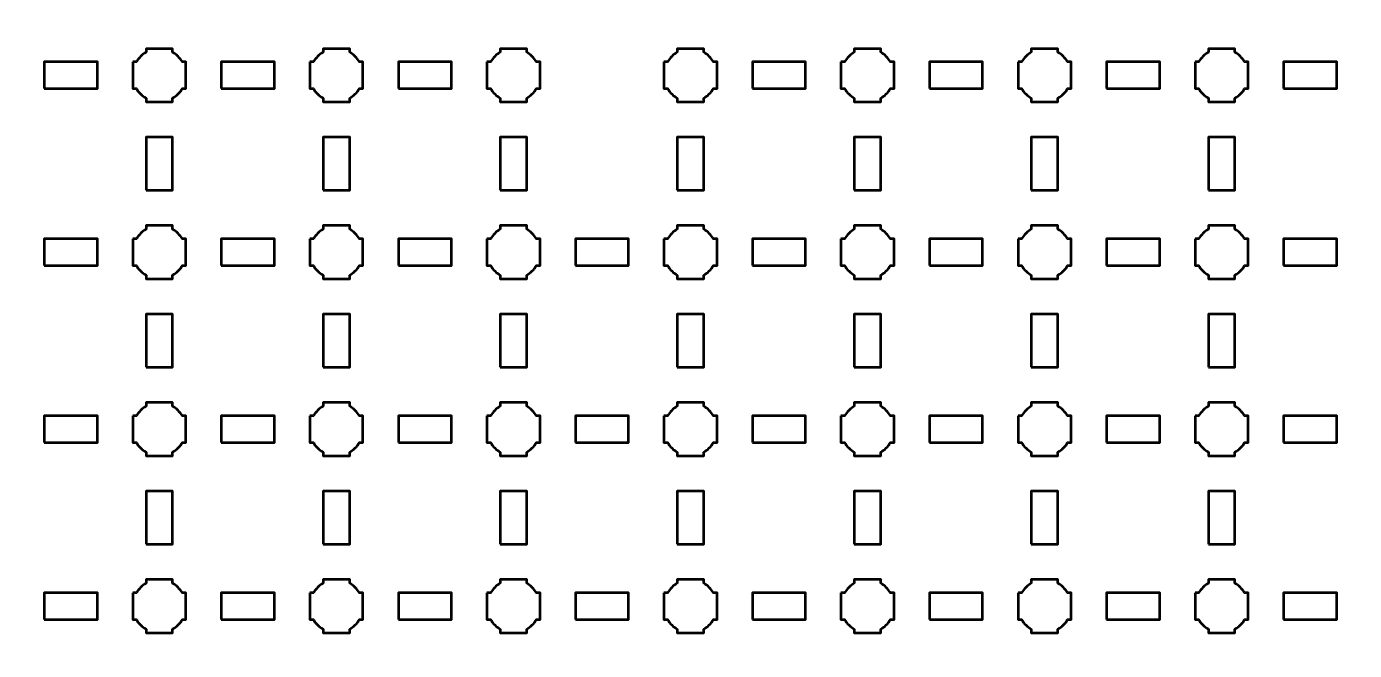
# Model space of a CAD drawing. Header units: centimetres. Extents: x -40.1 to 19.1, y -44.5 to 14.8.
# Drawn here: x -11 to 4, y -14.35 to -7.3 of the extents above; entities that cross this region are included whole.
import ezdxf

# ---------------------------------------------------------------- set-up
doc = ezdxf.new("R2010")
doc.units = ezdxf.units.CM
doc.header["$MEASUREMENT"] = 0
doc.layers.add('Layer 1', color=7, linetype='Continuous')

msp = doc.modelspace()

# ---------------------------------------------------------------- linework, layer by layer
at = {"layer": 'Layer 1', "color": 250, "lineweight": 53}
for points in [[(-10.8, -8), (-10.2, -8), (-10.2, -7.7), (-10.8, -7.7), (-10.8, -8)], [(-8.8, -8), (-8.2, -8), (-8.2, -7.7), (-8.8, -7.7), (-8.8, -8)], [(-6.8, -8), (-6.2, -8), (-6.2, -7.7), (-6.8, -7.7), (-6.8, -8)], [(-2.8, -8), (-2.2, -8), (-2.2, -7.7), (-2.8, -7.7), (-2.8, -8)], [(-0.8, -8), (-0.2, -8), (-0.2, -7.7), (-0.8, -7.7), (-0.8, -8)], [(1.2, -8), (1.8, -8), (1.8, -7.7), (1.2, -7.7), (1.2, -8)], [(3.2, -8), (3.8, -8), (3.8, -7.7), (3.2, -7.7), (3.2, -8)], [(-9.65, -9.15), (-9.35, -9.15), (-9.35, -8.55), (-9.65, -8.55), (-9.65, -9.15)], [(-7.65, -9.15), (-7.35, -9.15), (-7.35, -8.55), (-7.65, -8.55), (-7.65, -9.15)], [(-5.65, -9.15), (-5.35, -9.15), (-5.35, -8.55), (-5.65, -8.55), (-5.65, -9.15)], [(-3.65, -9.15), (-3.35, -9.15), (-3.35, -8.55), (-3.65, -8.55), (-3.65, -9.15)], [(-1.65, -9.15), (-1.35, -9.15), (-1.35, -8.55), (-1.65, -8.55), (-1.65, -9.15)], [(0.35, -9.15), (0.65, -9.15), (0.65, -8.55), (0.35, -8.55), (0.35, -9.15)], [(2.35, -9.15), (2.65, -9.15), (2.65, -8.55), (2.35, -8.55), (2.35, -9.15)], [(-10.8, -10), (-10.2, -10), (-10.2, -9.7), (-10.8, -9.7), (-10.8, -10)], [(-8.8, -10), (-8.2, -10), (-8.2, -9.7), (-8.8, -9.7), (-8.8, -10)], [(-6.8, -10), (-6.2, -10), (-6.2, -9.7), (-6.8, -9.7), (-6.8, -10)], [(-4.8, -10), (-4.2, -10), (-4.2, -9.7), (-4.8, -9.7), (-4.8, -10)], [(-2.8, -10), (-2.2, -10), (-2.2, -9.7), (-2.8, -9.7), (-2.8, -10)], [(-0.8, -10), (-0.2, -10), (-0.2, -9.7), (-0.8, -9.7), (-0.8, -10)], [(1.2, -10), (1.8, -10), (1.8, -9.7), (1.2, -9.7), (1.2, -10)], [(3.2, -10), (3.8, -10), (3.8, -9.7), (3.2, -9.7), (3.2, -10)], [(-9.65, -11.15), (-9.35, -11.15), (-9.35, -10.55), (-9.65, -10.55), (-9.65, -11.15)], [(-7.65, -11.15), (-7.35, -11.15), (-7.35, -10.55), (-7.65, -10.55), (-7.65, -11.15)], [(-5.65, -11.15), (-5.35, -11.15), (-5.35, -10.55), (-5.65, -10.55), (-5.65, -11.15)], [(-3.65, -11.15), (-3.35, -11.15), (-3.35, -10.55), (-3.65, -10.55), (-3.65, -11.15)], [(-1.65, -11.15), (-1.35, -11.15), (-1.35, -10.55), (-1.65, -10.55), (-1.65, -11.15)], [(0.35, -11.15), (0.65, -11.15), (0.65, -10.55), (0.35, -10.55), (0.35, -11.15)], [(2.35, -11.15), (2.65, -11.15), (2.65, -10.55), (2.35, -10.55), (2.35, -11.15)], [(-10.8, -12), (-10.2, -12), (-10.2, -11.7), (-10.8, -11.7), (-10.8, -12)], [(-8.8, -12), (-8.2, -12), (-8.2, -11.7), (-8.8, -11.7), (-8.8, -12)], [(-6.8, -12), (-6.2, -12), (-6.2, -11.7), (-6.8, -11.7), (-6.8, -12)], [(-4.8, -12), (-4.2, -12), (-4.2, -11.7), (-4.8, -11.7), (-4.8, -12)], [(-2.8, -12), (-2.2, -12), (-2.2, -11.7), (-2.8, -11.7), (-2.8, -12)], [(-0.8, -12), (-0.2, -12), (-0.2, -11.7), (-0.8, -11.7), (-0.8, -12)], [(1.2, -12), (1.8, -12), (1.8, -11.7), (1.2, -11.7), (1.2, -12)], [(3.2, -12), (3.8, -12), (3.8, -11.7), (3.2, -11.7), (3.2, -12)], [(-9.65, -13.15), (-9.35, -13.15), (-9.35, -12.55), (-9.65, -12.55), (-9.65, -13.15)], [(-7.65, -13.15), (-7.35, -13.15), (-7.35, -12.55), (-7.65, -12.55), (-7.65, -13.15)], [(-5.65, -13.15), (-5.35, -13.15), (-5.35, -12.55), (-5.65, -12.55), (-5.65, -13.15)], [(-3.65, -13.15), (-3.35, -13.15), (-3.35, -12.55), (-3.65, -12.55), (-3.65, -13.15)], [(-1.65, -13.15), (-1.35, -13.15), (-1.35, -12.55), (-1.65, -12.55), (-1.65, -13.15)], [(0.35, -13.15), (0.65, -13.15), (0.65, -12.55), (0.35, -12.55), (0.35, -13.15)], [(2.35, -13.15), (2.65, -13.15), (2.65, -12.55), (2.35, -12.55), (2.35, -13.15)], [(-10.8, -14), (-10.2, -14), (-10.2, -13.7), (-10.8, -13.7), (-10.8, -14)], [(-8.8, -14), (-8.2, -14), (-8.2, -13.7), (-8.8, -13.7), (-8.8, -14)], [(-6.8, -14), (-6.2, -14), (-6.2, -13.7), (-6.8, -13.7), (-6.8, -14)], [(-4.8, -14), (-4.2, -14), (-4.2, -13.7), (-4.8, -13.7), (-4.8, -14)], [(-2.8, -14), (-2.2, -14), (-2.2, -13.7), (-2.8, -13.7), (-2.8, -14)], [(-0.8, -14), (-0.2, -14), (-0.2, -13.7), (-0.8, -13.7), (-0.8, -14)], [(1.2, -14), (1.8, -14), (1.8, -13.7), (1.2, -13.7), (1.2, -14)], [(3.2, -14), (3.8, -14), (3.8, -13.7), (3.2, -13.7), (3.2, -14)]]:
    msp.add_lwpolyline(points, close=True, dxfattribs=at)
msp.add_open_spline([(-40.15, -44), (-40.15, -44), (-40.15, 14.3), (-40.15, 14.3), (-40.15, 14.3), (-40.15, 14.57609), (-39.92609, 14.8), (-39.65, 14.8), (-39.65, 14.8), (-39.65, 14.8), (18.65, 14.8), (18.65, 14.8), (18.65, 14.8), (18.92609, 14.8), (19.15, 14.57609), (19.15, 14.3), (19.15, 14.3), (19.15, 14.3), (19.15, -44), (19.15, -44), (19.15, -44), (19.15, -44.27609), (18.92609, -44.5), (18.65, -44.5), (18.65, -44.5), (18.65, -44.5), (-39.65, -44.5), (-39.65, -44.5), (-39.65, -44.5), (-39.92609, -44.5), (-40.15, -44.27609), (-40.15, -44)], degree=3, knots=[0, 0, 0, 0, 0.125, 0.125, 0.125, 0.125, 0.25, 0.25, 0.25, 0.25, 0.375, 0.375, 0.375, 0.375, 0.5, 0.5, 0.5, 0.5, 0.625, 0.625, 0.625, 0.625, 0.75, 0.75, 0.75, 0.75, 0.875, 0.875, 0.875, 0.875, 1, 1, 1, 1], dxfattribs=at)
at = {"layer": 'Layer 1', "lineweight": 53}
for points in [[(-9.8, -7.7), (-9.8, -7.7), (-9.75985, -7.7), (-9.75985, -7.7), (-9.75985, -7.7), (-9.7335, -7.65447), (-9.69553, -7.6165), (-9.65, -7.59015), (-9.65, -7.59015), (-9.65, -7.59015), (-9.65, -7.55), (-9.65, -7.55), (-9.65, -7.55), (-9.65, -7.55), (-9.5, -7.55), (-9.5, -7.55), (-9.5, -7.55), (-9.5, -7.55), (-9.35, -7.55), (-9.35, -7.55), (-9.35, -7.55), (-9.35, -7.55), (-9.35, -7.59015), (-9.35, -7.59015), (-9.35, -7.59015), (-9.30447, -7.6165), (-9.2665, -7.65447), (-9.24015, -7.7), (-9.24015, -7.7), (-9.24015, -7.7), (-9.2, -7.7), (-9.2, -7.7), (-9.2, -7.7), (-9.2, -7.7), (-9.2, -7.85), (-9.2, -7.85), (-9.2, -7.85), (-9.2, -7.85), (-9.2, -8), (-9.2, -8), (-9.2, -8), (-9.2, -8), (-9.24015, -8), (-9.24015, -8), (-9.24015, -8), (-9.2665, -8.04553), (-9.30447, -8.0835), (-9.35, -8.10985), (-9.35, -8.10985), (-9.35, -8.10985), (-9.35, -8.15), (-9.35, -8.15), (-9.35, -8.15), (-9.35, -8.15), (-9.5, -8.15), (-9.5, -8.15), (-9.5, -8.15), (-9.5, -8.15), (-9.65, -8.15), (-9.65, -8.15), (-9.65, -8.15), (-9.65, -8.15), (-9.65, -8.10985), (-9.65, -8.10985), (-9.65, -8.10985), (-9.69553, -8.0835), (-9.7335, -8.04553), (-9.75985, -8), (-9.75985, -8), (-9.75985, -8), (-9.8, -8), (-9.8, -8), (-9.8, -8), (-9.8, -8), (-9.8, -7.85), (-9.8, -7.85), (-9.8, -7.85), (-9.8, -7.85), (-9.8, -7.7), (-9.8, -7.7)], [(-7.8, -7.7), (-7.8, -7.7), (-7.75985, -7.7), (-7.75985, -7.7), (-7.75985, -7.7), (-7.7335, -7.65447), (-7.69553, -7.6165), (-7.65, -7.59015), (-7.65, -7.59015), (-7.65, -7.59015), (-7.65, -7.55), (-7.65, -7.55), (-7.65, -7.55), (-7.65, -7.55), (-7.5, -7.55), (-7.5, -7.55), (-7.5, -7.55), (-7.5, -7.55), (-7.35, -7.55), (-7.35, -7.55), (-7.35, -7.55), (-7.35, -7.55), (-7.35, -7.59015), (-7.35, -7.59015), (-7.35, -7.59015), (-7.30447, -7.6165), (-7.2665, -7.65447), (-7.24015, -7.7), (-7.24015, -7.7), (-7.24015, -7.7), (-7.2, -7.7), (-7.2, -7.7), (-7.2, -7.7), (-7.2, -7.7), (-7.2, -7.85), (-7.2, -7.85), (-7.2, -7.85), (-7.2, -7.85), (-7.2, -8), (-7.2, -8), (-7.2, -8), (-7.2, -8), (-7.24015, -8), (-7.24015, -8), (-7.24015, -8), (-7.2665, -8.04553), (-7.30447, -8.0835), (-7.35, -8.10985), (-7.35, -8.10985), (-7.35, -8.10985), (-7.35, -8.15), (-7.35, -8.15), (-7.35, -8.15), (-7.35, -8.15), (-7.5, -8.15), (-7.5, -8.15), (-7.5, -8.15), (-7.5, -8.15), (-7.65, -8.15), (-7.65, -8.15), (-7.65, -8.15), (-7.65, -8.15), (-7.65, -8.10985), (-7.65, -8.10985), (-7.65, -8.10985), (-7.69553, -8.0835), (-7.7335, -8.04553), (-7.75985, -8), (-7.75985, -8), (-7.75985, -8), (-7.8, -8), (-7.8, -8), (-7.8, -8), (-7.8, -8), (-7.8, -7.85), (-7.8, -7.85), (-7.8, -7.85), (-7.8, -7.85), (-7.8, -7.7), (-7.8, -7.7)], [(-5.8, -7.7), (-5.8, -7.7), (-5.75985, -7.7), (-5.75985, -7.7), (-5.75985, -7.7), (-5.7335, -7.65447), (-5.69553, -7.6165), (-5.65, -7.59015), (-5.65, -7.59015), (-5.65, -7.59015), (-5.65, -7.55), (-5.65, -7.55), (-5.65, -7.55), (-5.65, -7.55), (-5.5, -7.55), (-5.5, -7.55), (-5.5, -7.55), (-5.5, -7.55), (-5.35, -7.55), (-5.35, -7.55), (-5.35, -7.55), (-5.35, -7.55), (-5.35, -7.59015), (-5.35, -7.59015), (-5.35, -7.59015), (-5.30447, -7.6165), (-5.2665, -7.65447), (-5.24015, -7.7), (-5.24015, -7.7), (-5.24015, -7.7), (-5.2, -7.7), (-5.2, -7.7), (-5.2, -7.7), (-5.2, -7.7), (-5.2, -7.85), (-5.2, -7.85), (-5.2, -7.85), (-5.2, -7.85), (-5.2, -8), (-5.2, -8), (-5.2, -8), (-5.2, -8), (-5.24015, -8), (-5.24015, -8), (-5.24015, -8), (-5.2665, -8.04553), (-5.30447, -8.0835), (-5.35, -8.10985), (-5.35, -8.10985), (-5.35, -8.10985), (-5.35, -8.15), (-5.35, -8.15), (-5.35, -8.15), (-5.35, -8.15), (-5.5, -8.15), (-5.5, -8.15), (-5.5, -8.15), (-5.5, -8.15), (-5.65, -8.15), (-5.65, -8.15), (-5.65, -8.15), (-5.65, -8.15), (-5.65, -8.10985), (-5.65, -8.10985), (-5.65, -8.10985), (-5.69553, -8.0835), (-5.7335, -8.04553), (-5.75985, -8), (-5.75985, -8), (-5.75985, -8), (-5.8, -8), (-5.8, -8), (-5.8, -8), (-5.8, -8), (-5.8, -7.85), (-5.8, -7.85), (-5.8, -7.85), (-5.8, -7.85), (-5.8, -7.7), (-5.8, -7.7)], [(-3.8, -7.7), (-3.8, -7.7), (-3.75985, -7.7), (-3.75985, -7.7), (-3.75985, -7.7), (-3.7335, -7.65447), (-3.69553, -7.6165), (-3.65, -7.59015), (-3.65, -7.59015), (-3.65, -7.59015), (-3.65, -7.55), (-3.65, -7.55), (-3.65, -7.55), (-3.65, -7.55), (-3.5, -7.55), (-3.5, -7.55), (-3.5, -7.55), (-3.5, -7.55), (-3.35, -7.55), (-3.35, -7.55), (-3.35, -7.55), (-3.35, -7.55), (-3.35, -7.59015), (-3.35, -7.59015), (-3.35, -7.59015), (-3.30447, -7.6165), (-3.2665, -7.65447), (-3.24015, -7.7), (-3.24015, -7.7), (-3.24015, -7.7), (-3.2, -7.7), (-3.2, -7.7), (-3.2, -7.7), (-3.2, -7.7), (-3.2, -7.85), (-3.2, -7.85), (-3.2, -7.85), (-3.2, -7.85), (-3.2, -8), (-3.2, -8), (-3.2, -8), (-3.2, -8), (-3.24015, -8), (-3.24015, -8), (-3.24015, -8), (-3.2665, -8.04553), (-3.30447, -8.0835), (-3.35, -8.10985), (-3.35, -8.10985), (-3.35, -8.10985), (-3.35, -8.15), (-3.35, -8.15), (-3.35, -8.15), (-3.35, -8.15), (-3.5, -8.15), (-3.5, -8.15), (-3.5, -8.15), (-3.5, -8.15), (-3.65, -8.15), (-3.65, -8.15), (-3.65, -8.15), (-3.65, -8.15), (-3.65, -8.10985), (-3.65, -8.10985), (-3.65, -8.10985), (-3.69553, -8.0835), (-3.7335, -8.04553), (-3.75985, -8), (-3.75985, -8), (-3.75985, -8), (-3.8, -8), (-3.8, -8), (-3.8, -8), (-3.8, -8), (-3.8, -7.85), (-3.8, -7.85), (-3.8, -7.85), (-3.8, -7.85), (-3.8, -7.7), (-3.8, -7.7)], [(-1.8, -7.7), (-1.8, -7.7), (-1.75985, -7.7), (-1.75985, -7.7), (-1.75985, -7.7), (-1.7335, -7.65447), (-1.69553, -7.6165), (-1.65, -7.59015), (-1.65, -7.59015), (-1.65, -7.59015), (-1.65, -7.55), (-1.65, -7.55), (-1.65, -7.55), (-1.65, -7.55), (-1.5, -7.55), (-1.5, -7.55), (-1.5, -7.55), (-1.5, -7.55), (-1.35, -7.55), (-1.35, -7.55), (-1.35, -7.55), (-1.35, -7.55), (-1.35, -7.59015), (-1.35, -7.59015), (-1.35, -7.59015), (-1.30447, -7.6165), (-1.2665, -7.65447), (-1.24015, -7.7), (-1.24015, -7.7), (-1.24015, -7.7), (-1.2, -7.7), (-1.2, -7.7), (-1.2, -7.7), (-1.2, -7.7), (-1.2, -7.85), (-1.2, -7.85), (-1.2, -7.85), (-1.2, -7.85), (-1.2, -8), (-1.2, -8), (-1.2, -8), (-1.2, -8), (-1.24015, -8), (-1.24015, -8), (-1.24015, -8), (-1.2665, -8.04553), (-1.30447, -8.0835), (-1.35, -8.10985), (-1.35, -8.10985), (-1.35, -8.10985), (-1.35, -8.15), (-1.35, -8.15), (-1.35, -8.15), (-1.35, -8.15), (-1.5, -8.15), (-1.5, -8.15), (-1.5, -8.15), (-1.5, -8.15), (-1.65, -8.15), (-1.65, -8.15), (-1.65, -8.15), (-1.65, -8.15), (-1.65, -8.10985), (-1.65, -8.10985), (-1.65, -8.10985), (-1.69553, -8.0835), (-1.7335, -8.04553), (-1.75985, -8), (-1.75985, -8), (-1.75985, -8), (-1.8, -8), (-1.8, -8), (-1.8, -8), (-1.8, -8), (-1.8, -7.85), (-1.8, -7.85), (-1.8, -7.85), (-1.8, -7.85), (-1.8, -7.7), (-1.8, -7.7)], [(0.2, -7.7), (0.2, -7.7), (0.24015, -7.7), (0.24015, -7.7), (0.24015, -7.7), (0.2665, -7.65447), (0.30447, -7.6165), (0.35, -7.59015), (0.35, -7.59015), (0.35, -7.59015), (0.35, -7.55), (0.35, -7.55), (0.35, -7.55), (0.35, -7.55), (0.5, -7.55), (0.5, -7.55), (0.5, -7.55), (0.5, -7.55), (0.65, -7.55), (0.65, -7.55), (0.65, -7.55), (0.65, -7.55), (0.65, -7.59015), (0.65, -7.59015), (0.65, -7.59015), (0.69553, -7.6165), (0.7335, -7.65447), (0.75985, -7.7), (0.75985, -7.7), (0.75985, -7.7), (0.8, -7.7), (0.8, -7.7), (0.8, -7.7), (0.8, -7.7), (0.8, -7.85), (0.8, -7.85), (0.8, -7.85), (0.8, -7.85), (0.8, -8), (0.8, -8), (0.8, -8), (0.8, -8), (0.75985, -8), (0.75985, -8), (0.75985, -8), (0.7335, -8.04553), (0.69553, -8.0835), (0.65, -8.10985), (0.65, -8.10985), (0.65, -8.10985), (0.65, -8.15), (0.65, -8.15), (0.65, -8.15), (0.65, -8.15), (0.5, -8.15), (0.5, -8.15), (0.5, -8.15), (0.5, -8.15), (0.35, -8.15), (0.35, -8.15), (0.35, -8.15), (0.35, -8.15), (0.35, -8.10985), (0.35, -8.10985), (0.35, -8.10985), (0.30447, -8.0835), (0.2665, -8.04553), (0.24015, -8), (0.24015, -8), (0.24015, -8), (0.2, -8), (0.2, -8), (0.2, -8), (0.2, -8), (0.2, -7.85), (0.2, -7.85), (0.2, -7.85), (0.2, -7.85), (0.2, -7.7), (0.2, -7.7)], [(2.2, -7.7), (2.2, -7.7), (2.24015, -7.7), (2.24015, -7.7), (2.24015, -7.7), (2.2665, -7.65447), (2.30447, -7.6165), (2.35, -7.59015), (2.35, -7.59015), (2.35, -7.59015), (2.35, -7.55), (2.35, -7.55), (2.35, -7.55), (2.35, -7.55), (2.5, -7.55), (2.5, -7.55), (2.5, -7.55), (2.5, -7.55), (2.65, -7.55), (2.65, -7.55), (2.65, -7.55), (2.65, -7.55), (2.65, -7.59015), (2.65, -7.59015), (2.65, -7.59015), (2.69553, -7.6165), (2.7335, -7.65447), (2.75985, -7.7), (2.75985, -7.7), (2.75985, -7.7), (2.8, -7.7), (2.8, -7.7), (2.8, -7.7), (2.8, -7.7), (2.8, -7.85), (2.8, -7.85), (2.8, -7.85), (2.8, -7.85), (2.8, -8), (2.8, -8), (2.8, -8), (2.8, -8), (2.75985, -8), (2.75985, -8), (2.75985, -8), (2.7335, -8.04553), (2.69553, -8.0835), (2.65, -8.10985), (2.65, -8.10985), (2.65, -8.10985), (2.65, -8.15), (2.65, -8.15), (2.65, -8.15), (2.65, -8.15), (2.5, -8.15), (2.5, -8.15), (2.5, -8.15), (2.5, -8.15), (2.35, -8.15), (2.35, -8.15), (2.35, -8.15), (2.35, -8.15), (2.35, -8.10985), (2.35, -8.10985), (2.35, -8.10985), (2.30447, -8.0835), (2.2665, -8.04553), (2.24015, -8), (2.24015, -8), (2.24015, -8), (2.2, -8), (2.2, -8), (2.2, -8), (2.2, -8), (2.2, -7.85), (2.2, -7.85), (2.2, -7.85), (2.2, -7.85), (2.2, -7.7), (2.2, -7.7)], [(-9.8, -9.7), (-9.8, -9.7), (-9.75985, -9.7), (-9.75985, -9.7), (-9.75985, -9.7), (-9.7335, -9.65447), (-9.69553, -9.6165), (-9.65, -9.59015), (-9.65, -9.59015), (-9.65, -9.59015), (-9.65, -9.55), (-9.65, -9.55), (-9.65, -9.55), (-9.65, -9.55), (-9.5, -9.55), (-9.5, -9.55), (-9.5, -9.55), (-9.5, -9.55), (-9.35, -9.55), (-9.35, -9.55), (-9.35, -9.55), (-9.35, -9.55), (-9.35, -9.59015), (-9.35, -9.59015), (-9.35, -9.59015), (-9.30447, -9.6165), (-9.2665, -9.65447), (-9.24015, -9.7), (-9.24015, -9.7), (-9.24015, -9.7), (-9.2, -9.7), (-9.2, -9.7), (-9.2, -9.7), (-9.2, -9.7), (-9.2, -9.85), (-9.2, -9.85), (-9.2, -9.85), (-9.2, -9.85), (-9.2, -10), (-9.2, -10), (-9.2, -10), (-9.2, -10), (-9.24015, -10), (-9.24015, -10), (-9.24015, -10), (-9.2665, -10.04553), (-9.30447, -10.0835), (-9.35, -10.10985), (-9.35, -10.10985), (-9.35, -10.10985), (-9.35, -10.15), (-9.35, -10.15), (-9.35, -10.15), (-9.35, -10.15), (-9.5, -10.15), (-9.5, -10.15), (-9.5, -10.15), (-9.5, -10.15), (-9.65, -10.15), (-9.65, -10.15), (-9.65, -10.15), (-9.65, -10.15), (-9.65, -10.10985), (-9.65, -10.10985), (-9.65, -10.10985), (-9.69553, -10.0835), (-9.7335, -10.04553), (-9.75985, -10), (-9.75985, -10), (-9.75985, -10), (-9.8, -10), (-9.8, -10), (-9.8, -10), (-9.8, -10), (-9.8, -9.85), (-9.8, -9.85), (-9.8, -9.85), (-9.8, -9.85), (-9.8, -9.7), (-9.8, -9.7)], [(-7.8, -9.7), (-7.8, -9.7), (-7.75985, -9.7), (-7.75985, -9.7), (-7.75985, -9.7), (-7.7335, -9.65447), (-7.69553, -9.6165), (-7.65, -9.59015), (-7.65, -9.59015), (-7.65, -9.59015), (-7.65, -9.55), (-7.65, -9.55), (-7.65, -9.55), (-7.65, -9.55), (-7.5, -9.55), (-7.5, -9.55), (-7.5, -9.55), (-7.5, -9.55), (-7.35, -9.55), (-7.35, -9.55), (-7.35, -9.55), (-7.35, -9.55), (-7.35, -9.59015), (-7.35, -9.59015), (-7.35, -9.59015), (-7.30447, -9.6165), (-7.2665, -9.65447), (-7.24015, -9.7), (-7.24015, -9.7), (-7.24015, -9.7), (-7.2, -9.7), (-7.2, -9.7), (-7.2, -9.7), (-7.2, -9.7), (-7.2, -9.85), (-7.2, -9.85), (-7.2, -9.85), (-7.2, -9.85), (-7.2, -10), (-7.2, -10), (-7.2, -10), (-7.2, -10), (-7.24015, -10), (-7.24015, -10), (-7.24015, -10), (-7.2665, -10.04553), (-7.30447, -10.0835), (-7.35, -10.10985), (-7.35, -10.10985), (-7.35, -10.10985), (-7.35, -10.15), (-7.35, -10.15), (-7.35, -10.15), (-7.35, -10.15), (-7.5, -10.15), (-7.5, -10.15), (-7.5, -10.15), (-7.5, -10.15), (-7.65, -10.15), (-7.65, -10.15), (-7.65, -10.15), (-7.65, -10.15), (-7.65, -10.10985), (-7.65, -10.10985), (-7.65, -10.10985), (-7.69553, -10.0835), (-7.7335, -10.04553), (-7.75985, -10), (-7.75985, -10), (-7.75985, -10), (-7.8, -10), (-7.8, -10), (-7.8, -10), (-7.8, -10), (-7.8, -9.85), (-7.8, -9.85), (-7.8, -9.85), (-7.8, -9.85), (-7.8, -9.7), (-7.8, -9.7)], [(-5.8, -9.7), (-5.8, -9.7), (-5.75985, -9.7), (-5.75985, -9.7), (-5.75985, -9.7), (-5.7335, -9.65447), (-5.69553, -9.6165), (-5.65, -9.59015), (-5.65, -9.59015), (-5.65, -9.59015), (-5.65, -9.55), (-5.65, -9.55), (-5.65, -9.55), (-5.65, -9.55), (-5.5, -9.55), (-5.5, -9.55), (-5.5, -9.55), (-5.5, -9.55), (-5.35, -9.55), (-5.35, -9.55), (-5.35, -9.55), (-5.35, -9.55), (-5.35, -9.59015), (-5.35, -9.59015), (-5.35, -9.59015), (-5.30447, -9.6165), (-5.2665, -9.65447), (-5.24015, -9.7), (-5.24015, -9.7), (-5.24015, -9.7), (-5.2, -9.7), (-5.2, -9.7), (-5.2, -9.7), (-5.2, -9.7), (-5.2, -9.85), (-5.2, -9.85), (-5.2, -9.85), (-5.2, -9.85), (-5.2, -10), (-5.2, -10), (-5.2, -10), (-5.2, -10), (-5.24015, -10), (-5.24015, -10), (-5.24015, -10), (-5.2665, -10.04553), (-5.30447, -10.0835), (-5.35, -10.10985), (-5.35, -10.10985), (-5.35, -10.10985), (-5.35, -10.15), (-5.35, -10.15), (-5.35, -10.15), (-5.35, -10.15), (-5.5, -10.15), (-5.5, -10.15), (-5.5, -10.15), (-5.5, -10.15), (-5.65, -10.15), (-5.65, -10.15), (-5.65, -10.15), (-5.65, -10.15), (-5.65, -10.10985), (-5.65, -10.10985), (-5.65, -10.10985), (-5.69553, -10.0835), (-5.7335, -10.04553), (-5.75985, -10), (-5.75985, -10), (-5.75985, -10), (-5.8, -10), (-5.8, -10), (-5.8, -10), (-5.8, -10), (-5.8, -9.85), (-5.8, -9.85), (-5.8, -9.85), (-5.8, -9.85), (-5.8, -9.7), (-5.8, -9.7)], [(-3.8, -9.7), (-3.8, -9.7), (-3.75985, -9.7), (-3.75985, -9.7), (-3.75985, -9.7), (-3.7335, -9.65447), (-3.69553, -9.6165), (-3.65, -9.59015), (-3.65, -9.59015), (-3.65, -9.59015), (-3.65, -9.55), (-3.65, -9.55), (-3.65, -9.55), (-3.65, -9.55), (-3.5, -9.55), (-3.5, -9.55), (-3.5, -9.55), (-3.5, -9.55), (-3.35, -9.55), (-3.35, -9.55), (-3.35, -9.55), (-3.35, -9.55), (-3.35, -9.59015), (-3.35, -9.59015), (-3.35, -9.59015), (-3.30447, -9.6165), (-3.2665, -9.65447), (-3.24015, -9.7), (-3.24015, -9.7), (-3.24015, -9.7), (-3.2, -9.7), (-3.2, -9.7), (-3.2, -9.7), (-3.2, -9.7), (-3.2, -9.85), (-3.2, -9.85), (-3.2, -9.85), (-3.2, -9.85), (-3.2, -10), (-3.2, -10), (-3.2, -10), (-3.2, -10), (-3.24015, -10), (-3.24015, -10), (-3.24015, -10), (-3.2665, -10.04553), (-3.30447, -10.0835), (-3.35, -10.10985), (-3.35, -10.10985), (-3.35, -10.10985), (-3.35, -10.15), (-3.35, -10.15), (-3.35, -10.15), (-3.35, -10.15), (-3.5, -10.15), (-3.5, -10.15), (-3.5, -10.15), (-3.5, -10.15), (-3.65, -10.15), (-3.65, -10.15), (-3.65, -10.15), (-3.65, -10.15), (-3.65, -10.10985), (-3.65, -10.10985), (-3.65, -10.10985), (-3.69553, -10.0835), (-3.7335, -10.04553), (-3.75985, -10), (-3.75985, -10), (-3.75985, -10), (-3.8, -10), (-3.8, -10), (-3.8, -10), (-3.8, -10), (-3.8, -9.85), (-3.8, -9.85), (-3.8, -9.85), (-3.8, -9.85), (-3.8, -9.7), (-3.8, -9.7)], [(-1.8, -9.7), (-1.8, -9.7), (-1.75985, -9.7), (-1.75985, -9.7), (-1.75985, -9.7), (-1.7335, -9.65447), (-1.69553, -9.6165), (-1.65, -9.59015), (-1.65, -9.59015), (-1.65, -9.59015), (-1.65, -9.55), (-1.65, -9.55), (-1.65, -9.55), (-1.65, -9.55), (-1.5, -9.55), (-1.5, -9.55), (-1.5, -9.55), (-1.5, -9.55), (-1.35, -9.55), (-1.35, -9.55), (-1.35, -9.55), (-1.35, -9.55), (-1.35, -9.59015), (-1.35, -9.59015), (-1.35, -9.59015), (-1.30447, -9.6165), (-1.2665, -9.65447), (-1.24015, -9.7), (-1.24015, -9.7), (-1.24015, -9.7), (-1.2, -9.7), (-1.2, -9.7), (-1.2, -9.7), (-1.2, -9.7), (-1.2, -9.85), (-1.2, -9.85), (-1.2, -9.85), (-1.2, -9.85), (-1.2, -10), (-1.2, -10), (-1.2, -10), (-1.2, -10), (-1.24015, -10), (-1.24015, -10), (-1.24015, -10), (-1.2665, -10.04553), (-1.30447, -10.0835), (-1.35, -10.10985), (-1.35, -10.10985), (-1.35, -10.10985), (-1.35, -10.15), (-1.35, -10.15), (-1.35, -10.15), (-1.35, -10.15), (-1.5, -10.15), (-1.5, -10.15), (-1.5, -10.15), (-1.5, -10.15), (-1.65, -10.15), (-1.65, -10.15), (-1.65, -10.15), (-1.65, -10.15), (-1.65, -10.10985), (-1.65, -10.10985), (-1.65, -10.10985), (-1.69553, -10.0835), (-1.7335, -10.04553), (-1.75985, -10), (-1.75985, -10), (-1.75985, -10), (-1.8, -10), (-1.8, -10), (-1.8, -10), (-1.8, -10), (-1.8, -9.85), (-1.8, -9.85), (-1.8, -9.85), (-1.8, -9.85), (-1.8, -9.7), (-1.8, -9.7)], [(0.2, -9.7), (0.2, -9.7), (0.24015, -9.7), (0.24015, -9.7), (0.24015, -9.7), (0.2665, -9.65447), (0.30447, -9.6165), (0.35, -9.59015), (0.35, -9.59015), (0.35, -9.59015), (0.35, -9.55), (0.35, -9.55), (0.35, -9.55), (0.35, -9.55), (0.5, -9.55), (0.5, -9.55), (0.5, -9.55), (0.5, -9.55), (0.65, -9.55), (0.65, -9.55), (0.65, -9.55), (0.65, -9.55), (0.65, -9.59015), (0.65, -9.59015), (0.65, -9.59015), (0.69553, -9.6165), (0.7335, -9.65447), (0.75985, -9.7), (0.75985, -9.7), (0.75985, -9.7), (0.8, -9.7), (0.8, -9.7), (0.8, -9.7), (0.8, -9.7), (0.8, -9.85), (0.8, -9.85), (0.8, -9.85), (0.8, -9.85), (0.8, -10), (0.8, -10), (0.8, -10), (0.8, -10), (0.75985, -10), (0.75985, -10), (0.75985, -10), (0.7335, -10.04553), (0.69553, -10.0835), (0.65, -10.10985), (0.65, -10.10985), (0.65, -10.10985), (0.65, -10.15), (0.65, -10.15), (0.65, -10.15), (0.65, -10.15), (0.5, -10.15), (0.5, -10.15), (0.5, -10.15), (0.5, -10.15), (0.35, -10.15), (0.35, -10.15), (0.35, -10.15), (0.35, -10.15), (0.35, -10.10985), (0.35, -10.10985), (0.35, -10.10985), (0.30447, -10.0835), (0.2665, -10.04553), (0.24015, -10), (0.24015, -10), (0.24015, -10), (0.2, -10), (0.2, -10), (0.2, -10), (0.2, -10), (0.2, -9.85), (0.2, -9.85), (0.2, -9.85), (0.2, -9.85), (0.2, -9.7), (0.2, -9.7)], [(2.2, -9.7), (2.2, -9.7), (2.24015, -9.7), (2.24015, -9.7), (2.24015, -9.7), (2.2665, -9.65447), (2.30447, -9.6165), (2.35, -9.59015), (2.35, -9.59015), (2.35, -9.59015), (2.35, -9.55), (2.35, -9.55), (2.35, -9.55), (2.35, -9.55), (2.5, -9.55), (2.5, -9.55), (2.5, -9.55), (2.5, -9.55), (2.65, -9.55), (2.65, -9.55), (2.65, -9.55), (2.65, -9.55), (2.65, -9.59015), (2.65, -9.59015), (2.65, -9.59015), (2.69553, -9.6165), (2.7335, -9.65447), (2.75985, -9.7), (2.75985, -9.7), (2.75985, -9.7), (2.8, -9.7), (2.8, -9.7), (2.8, -9.7), (2.8, -9.7), (2.8, -9.85), (2.8, -9.85), (2.8, -9.85), (2.8, -9.85), (2.8, -10), (2.8, -10), (2.8, -10), (2.8, -10), (2.75985, -10), (2.75985, -10), (2.75985, -10), (2.7335, -10.04553), (2.69553, -10.0835), (2.65, -10.10985), (2.65, -10.10985), (2.65, -10.10985), (2.65, -10.15), (2.65, -10.15), (2.65, -10.15), (2.65, -10.15), (2.5, -10.15), (2.5, -10.15), (2.5, -10.15), (2.5, -10.15), (2.35, -10.15), (2.35, -10.15), (2.35, -10.15), (2.35, -10.15), (2.35, -10.10985), (2.35, -10.10985), (2.35, -10.10985), (2.30447, -10.0835), (2.2665, -10.04553), (2.24015, -10), (2.24015, -10), (2.24015, -10), (2.2, -10), (2.2, -10), (2.2, -10), (2.2, -10), (2.2, -9.85), (2.2, -9.85), (2.2, -9.85), (2.2, -9.85), (2.2, -9.7), (2.2, -9.7)], [(-9.8, -11.7), (-9.8, -11.7), (-9.75985, -11.7), (-9.75985, -11.7), (-9.75985, -11.7), (-9.7335, -11.65447), (-9.69553, -11.6165), (-9.65, -11.59015), (-9.65, -11.59015), (-9.65, -11.59015), (-9.65, -11.55), (-9.65, -11.55), (-9.65, -11.55), (-9.65, -11.55), (-9.5, -11.55), (-9.5, -11.55), (-9.5, -11.55), (-9.5, -11.55), (-9.35, -11.55), (-9.35, -11.55), (-9.35, -11.55), (-9.35, -11.55), (-9.35, -11.59015), (-9.35, -11.59015), (-9.35, -11.59015), (-9.30447, -11.6165), (-9.2665, -11.65447), (-9.24015, -11.7), (-9.24015, -11.7), (-9.24015, -11.7), (-9.2, -11.7), (-9.2, -11.7), (-9.2, -11.7), (-9.2, -11.7), (-9.2, -11.85), (-9.2, -11.85), (-9.2, -11.85), (-9.2, -11.85), (-9.2, -12), (-9.2, -12), (-9.2, -12), (-9.2, -12), (-9.24015, -12), (-9.24015, -12), (-9.24015, -12), (-9.2665, -12.04553), (-9.30447, -12.0835), (-9.35, -12.10985), (-9.35, -12.10985), (-9.35, -12.10985), (-9.35, -12.15), (-9.35, -12.15), (-9.35, -12.15), (-9.35, -12.15), (-9.5, -12.15), (-9.5, -12.15), (-9.5, -12.15), (-9.5, -12.15), (-9.65, -12.15), (-9.65, -12.15), (-9.65, -12.15), (-9.65, -12.15), (-9.65, -12.10985), (-9.65, -12.10985), (-9.65, -12.10985), (-9.69553, -12.0835), (-9.7335, -12.04553), (-9.75985, -12), (-9.75985, -12), (-9.75985, -12), (-9.8, -12), (-9.8, -12), (-9.8, -12), (-9.8, -12), (-9.8, -11.85), (-9.8, -11.85), (-9.8, -11.85), (-9.8, -11.85), (-9.8, -11.7), (-9.8, -11.7)], [(-7.8, -11.7), (-7.8, -11.7), (-7.75985, -11.7), (-7.75985, -11.7), (-7.75985, -11.7), (-7.7335, -11.65447), (-7.69553, -11.6165), (-7.65, -11.59015), (-7.65, -11.59015), (-7.65, -11.59015), (-7.65, -11.55), (-7.65, -11.55), (-7.65, -11.55), (-7.65, -11.55), (-7.5, -11.55), (-7.5, -11.55), (-7.5, -11.55), (-7.5, -11.55), (-7.35, -11.55), (-7.35, -11.55), (-7.35, -11.55), (-7.35, -11.55), (-7.35, -11.59015), (-7.35, -11.59015), (-7.35, -11.59015), (-7.30447, -11.6165), (-7.2665, -11.65447), (-7.24015, -11.7), (-7.24015, -11.7), (-7.24015, -11.7), (-7.2, -11.7), (-7.2, -11.7), (-7.2, -11.7), (-7.2, -11.7), (-7.2, -11.85), (-7.2, -11.85), (-7.2, -11.85), (-7.2, -11.85), (-7.2, -12), (-7.2, -12), (-7.2, -12), (-7.2, -12), (-7.24015, -12), (-7.24015, -12), (-7.24015, -12), (-7.2665, -12.04553), (-7.30447, -12.0835), (-7.35, -12.10985), (-7.35, -12.10985), (-7.35, -12.10985), (-7.35, -12.15), (-7.35, -12.15), (-7.35, -12.15), (-7.35, -12.15), (-7.5, -12.15), (-7.5, -12.15), (-7.5, -12.15), (-7.5, -12.15), (-7.65, -12.15), (-7.65, -12.15), (-7.65, -12.15), (-7.65, -12.15), (-7.65, -12.10985), (-7.65, -12.10985), (-7.65, -12.10985), (-7.69553, -12.0835), (-7.7335, -12.04553), (-7.75985, -12), (-7.75985, -12), (-7.75985, -12), (-7.8, -12), (-7.8, -12), (-7.8, -12), (-7.8, -12), (-7.8, -11.85), (-7.8, -11.85), (-7.8, -11.85), (-7.8, -11.85), (-7.8, -11.7), (-7.8, -11.7)], [(-5.8, -11.7), (-5.8, -11.7), (-5.75985, -11.7), (-5.75985, -11.7), (-5.75985, -11.7), (-5.7335, -11.65447), (-5.69553, -11.6165), (-5.65, -11.59015), (-5.65, -11.59015), (-5.65, -11.59015), (-5.65, -11.55), (-5.65, -11.55), (-5.65, -11.55), (-5.65, -11.55), (-5.5, -11.55), (-5.5, -11.55), (-5.5, -11.55), (-5.5, -11.55), (-5.35, -11.55), (-5.35, -11.55), (-5.35, -11.55), (-5.35, -11.55), (-5.35, -11.59015), (-5.35, -11.59015), (-5.35, -11.59015), (-5.30447, -11.6165), (-5.2665, -11.65447), (-5.24015, -11.7), (-5.24015, -11.7), (-5.24015, -11.7), (-5.2, -11.7), (-5.2, -11.7), (-5.2, -11.7), (-5.2, -11.7), (-5.2, -11.85), (-5.2, -11.85), (-5.2, -11.85), (-5.2, -11.85), (-5.2, -12), (-5.2, -12), (-5.2, -12), (-5.2, -12), (-5.24015, -12), (-5.24015, -12), (-5.24015, -12), (-5.2665, -12.04553), (-5.30447, -12.0835), (-5.35, -12.10985), (-5.35, -12.10985), (-5.35, -12.10985), (-5.35, -12.15), (-5.35, -12.15), (-5.35, -12.15), (-5.35, -12.15), (-5.5, -12.15), (-5.5, -12.15), (-5.5, -12.15), (-5.5, -12.15), (-5.65, -12.15), (-5.65, -12.15), (-5.65, -12.15), (-5.65, -12.15), (-5.65, -12.10985), (-5.65, -12.10985), (-5.65, -12.10985), (-5.69553, -12.0835), (-5.7335, -12.04553), (-5.75985, -12), (-5.75985, -12), (-5.75985, -12), (-5.8, -12), (-5.8, -12), (-5.8, -12), (-5.8, -12), (-5.8, -11.85), (-5.8, -11.85), (-5.8, -11.85), (-5.8, -11.85), (-5.8, -11.7), (-5.8, -11.7)], [(-3.8, -11.7), (-3.8, -11.7), (-3.75985, -11.7), (-3.75985, -11.7), (-3.75985, -11.7), (-3.7335, -11.65447), (-3.69553, -11.6165), (-3.65, -11.59015), (-3.65, -11.59015), (-3.65, -11.59015), (-3.65, -11.55), (-3.65, -11.55), (-3.65, -11.55), (-3.65, -11.55), (-3.5, -11.55), (-3.5, -11.55), (-3.5, -11.55), (-3.5, -11.55), (-3.35, -11.55), (-3.35, -11.55), (-3.35, -11.55), (-3.35, -11.55), (-3.35, -11.59015), (-3.35, -11.59015), (-3.35, -11.59015), (-3.30447, -11.6165), (-3.2665, -11.65447), (-3.24015, -11.7), (-3.24015, -11.7), (-3.24015, -11.7), (-3.2, -11.7), (-3.2, -11.7), (-3.2, -11.7), (-3.2, -11.7), (-3.2, -11.85), (-3.2, -11.85), (-3.2, -11.85), (-3.2, -11.85), (-3.2, -12), (-3.2, -12), (-3.2, -12), (-3.2, -12), (-3.24015, -12), (-3.24015, -12), (-3.24015, -12), (-3.2665, -12.04553), (-3.30447, -12.0835), (-3.35, -12.10985), (-3.35, -12.10985), (-3.35, -12.10985), (-3.35, -12.15), (-3.35, -12.15), (-3.35, -12.15), (-3.35, -12.15), (-3.5, -12.15), (-3.5, -12.15), (-3.5, -12.15), (-3.5, -12.15), (-3.65, -12.15), (-3.65, -12.15), (-3.65, -12.15), (-3.65, -12.15), (-3.65, -12.10985), (-3.65, -12.10985), (-3.65, -12.10985), (-3.69553, -12.0835), (-3.7335, -12.04553), (-3.75985, -12), (-3.75985, -12), (-3.75985, -12), (-3.8, -12), (-3.8, -12), (-3.8, -12), (-3.8, -12), (-3.8, -11.85), (-3.8, -11.85), (-3.8, -11.85), (-3.8, -11.85), (-3.8, -11.7), (-3.8, -11.7)], [(-1.8, -11.7), (-1.8, -11.7), (-1.75985, -11.7), (-1.75985, -11.7), (-1.75985, -11.7), (-1.7335, -11.65447), (-1.69553, -11.6165), (-1.65, -11.59015), (-1.65, -11.59015), (-1.65, -11.59015), (-1.65, -11.55), (-1.65, -11.55), (-1.65, -11.55), (-1.65, -11.55), (-1.5, -11.55), (-1.5, -11.55), (-1.5, -11.55), (-1.5, -11.55), (-1.35, -11.55), (-1.35, -11.55), (-1.35, -11.55), (-1.35, -11.55), (-1.35, -11.59015), (-1.35, -11.59015), (-1.35, -11.59015), (-1.30447, -11.6165), (-1.2665, -11.65447), (-1.24015, -11.7), (-1.24015, -11.7), (-1.24015, -11.7), (-1.2, -11.7), (-1.2, -11.7), (-1.2, -11.7), (-1.2, -11.7), (-1.2, -11.85), (-1.2, -11.85), (-1.2, -11.85), (-1.2, -11.85), (-1.2, -12), (-1.2, -12), (-1.2, -12), (-1.2, -12), (-1.24015, -12), (-1.24015, -12), (-1.24015, -12), (-1.2665, -12.04553), (-1.30447, -12.0835), (-1.35, -12.10985), (-1.35, -12.10985), (-1.35, -12.10985), (-1.35, -12.15), (-1.35, -12.15), (-1.35, -12.15), (-1.35, -12.15), (-1.5, -12.15), (-1.5, -12.15), (-1.5, -12.15), (-1.5, -12.15), (-1.65, -12.15), (-1.65, -12.15), (-1.65, -12.15), (-1.65, -12.15), (-1.65, -12.10985), (-1.65, -12.10985), (-1.65, -12.10985), (-1.69553, -12.0835), (-1.7335, -12.04553), (-1.75985, -12), (-1.75985, -12), (-1.75985, -12), (-1.8, -12), (-1.8, -12), (-1.8, -12), (-1.8, -12), (-1.8, -11.85), (-1.8, -11.85), (-1.8, -11.85), (-1.8, -11.85), (-1.8, -11.7), (-1.8, -11.7)], [(0.2, -11.7), (0.2, -11.7), (0.24015, -11.7), (0.24015, -11.7), (0.24015, -11.7), (0.2665, -11.65447), (0.30447, -11.6165), (0.35, -11.59015), (0.35, -11.59015), (0.35, -11.59015), (0.35, -11.55), (0.35, -11.55), (0.35, -11.55), (0.35, -11.55), (0.5, -11.55), (0.5, -11.55), (0.5, -11.55), (0.5, -11.55), (0.65, -11.55), (0.65, -11.55), (0.65, -11.55), (0.65, -11.55), (0.65, -11.59015), (0.65, -11.59015), (0.65, -11.59015), (0.69553, -11.6165), (0.7335, -11.65447), (0.75985, -11.7), (0.75985, -11.7), (0.75985, -11.7), (0.8, -11.7), (0.8, -11.7), (0.8, -11.7), (0.8, -11.7), (0.8, -11.85), (0.8, -11.85), (0.8, -11.85), (0.8, -11.85), (0.8, -12), (0.8, -12), (0.8, -12), (0.8, -12), (0.75985, -12), (0.75985, -12), (0.75985, -12), (0.7335, -12.04553), (0.69553, -12.0835), (0.65, -12.10985), (0.65, -12.10985), (0.65, -12.10985), (0.65, -12.15), (0.65, -12.15), (0.65, -12.15), (0.65, -12.15), (0.5, -12.15), (0.5, -12.15), (0.5, -12.15), (0.5, -12.15), (0.35, -12.15), (0.35, -12.15), (0.35, -12.15), (0.35, -12.15), (0.35, -12.10985), (0.35, -12.10985), (0.35, -12.10985), (0.30447, -12.0835), (0.2665, -12.04553), (0.24015, -12), (0.24015, -12), (0.24015, -12), (0.2, -12), (0.2, -12), (0.2, -12), (0.2, -12), (0.2, -11.85), (0.2, -11.85), (0.2, -11.85), (0.2, -11.85), (0.2, -11.7), (0.2, -11.7)], [(2.2, -11.7), (2.2, -11.7), (2.24015, -11.7), (2.24015, -11.7), (2.24015, -11.7), (2.2665, -11.65447), (2.30447, -11.6165), (2.35, -11.59015), (2.35, -11.59015), (2.35, -11.59015), (2.35, -11.55), (2.35, -11.55), (2.35, -11.55), (2.35, -11.55), (2.5, -11.55), (2.5, -11.55), (2.5, -11.55), (2.5, -11.55), (2.65, -11.55), (2.65, -11.55), (2.65, -11.55), (2.65, -11.55), (2.65, -11.59015), (2.65, -11.59015), (2.65, -11.59015), (2.69553, -11.6165), (2.7335, -11.65447), (2.75985, -11.7), (2.75985, -11.7), (2.75985, -11.7), (2.8, -11.7), (2.8, -11.7), (2.8, -11.7), (2.8, -11.7), (2.8, -11.85), (2.8, -11.85), (2.8, -11.85), (2.8, -11.85), (2.8, -12), (2.8, -12), (2.8, -12), (2.8, -12), (2.75985, -12), (2.75985, -12), (2.75985, -12), (2.7335, -12.04553), (2.69553, -12.0835), (2.65, -12.10985), (2.65, -12.10985), (2.65, -12.10985), (2.65, -12.15), (2.65, -12.15), (2.65, -12.15), (2.65, -12.15), (2.5, -12.15), (2.5, -12.15), (2.5, -12.15), (2.5, -12.15), (2.35, -12.15), (2.35, -12.15), (2.35, -12.15), (2.35, -12.15), (2.35, -12.10985), (2.35, -12.10985), (2.35, -12.10985), (2.30447, -12.0835), (2.2665, -12.04553), (2.24015, -12), (2.24015, -12), (2.24015, -12), (2.2, -12), (2.2, -12), (2.2, -12), (2.2, -12), (2.2, -11.85), (2.2, -11.85), (2.2, -11.85), (2.2, -11.85), (2.2, -11.7), (2.2, -11.7)], [(-9.8, -13.7), (-9.8, -13.7), (-9.75985, -13.7), (-9.75985, -13.7), (-9.75985, -13.7), (-9.7335, -13.65447), (-9.69553, -13.6165), (-9.65, -13.59015), (-9.65, -13.59015), (-9.65, -13.59015), (-9.65, -13.55), (-9.65, -13.55), (-9.65, -13.55), (-9.65, -13.55), (-9.5, -13.55), (-9.5, -13.55), (-9.5, -13.55), (-9.5, -13.55), (-9.35, -13.55), (-9.35, -13.55), (-9.35, -13.55), (-9.35, -13.55), (-9.35, -13.59015), (-9.35, -13.59015), (-9.35, -13.59015), (-9.30447, -13.6165), (-9.2665, -13.65447), (-9.24015, -13.7), (-9.24015, -13.7), (-9.24015, -13.7), (-9.2, -13.7), (-9.2, -13.7), (-9.2, -13.7), (-9.2, -13.7), (-9.2, -13.85), (-9.2, -13.85), (-9.2, -13.85), (-9.2, -13.85), (-9.2, -14), (-9.2, -14), (-9.2, -14), (-9.2, -14), (-9.24015, -14), (-9.24015, -14), (-9.24015, -14), (-9.2665, -14.04553), (-9.30447, -14.0835), (-9.35, -14.10985), (-9.35, -14.10985), (-9.35, -14.10985), (-9.35, -14.15), (-9.35, -14.15), (-9.35, -14.15), (-9.35, -14.15), (-9.5, -14.15), (-9.5, -14.15), (-9.5, -14.15), (-9.5, -14.15), (-9.65, -14.15), (-9.65, -14.15), (-9.65, -14.15), (-9.65, -14.15), (-9.65, -14.10985), (-9.65, -14.10985), (-9.65, -14.10985), (-9.69553, -14.0835), (-9.7335, -14.04553), (-9.75985, -14), (-9.75985, -14), (-9.75985, -14), (-9.8, -14), (-9.8, -14), (-9.8, -14), (-9.8, -14), (-9.8, -13.85), (-9.8, -13.85), (-9.8, -13.85), (-9.8, -13.85), (-9.8, -13.7), (-9.8, -13.7)], [(-7.8, -13.7), (-7.8, -13.7), (-7.75985, -13.7), (-7.75985, -13.7), (-7.75985, -13.7), (-7.7335, -13.65447), (-7.69553, -13.6165), (-7.65, -13.59015), (-7.65, -13.59015), (-7.65, -13.59015), (-7.65, -13.55), (-7.65, -13.55), (-7.65, -13.55), (-7.65, -13.55), (-7.5, -13.55), (-7.5, -13.55), (-7.5, -13.55), (-7.5, -13.55), (-7.35, -13.55), (-7.35, -13.55), (-7.35, -13.55), (-7.35, -13.55), (-7.35, -13.59015), (-7.35, -13.59015), (-7.35, -13.59015), (-7.30447, -13.6165), (-7.2665, -13.65447), (-7.24015, -13.7), (-7.24015, -13.7), (-7.24015, -13.7), (-7.2, -13.7), (-7.2, -13.7), (-7.2, -13.7), (-7.2, -13.7), (-7.2, -13.85), (-7.2, -13.85), (-7.2, -13.85), (-7.2, -13.85), (-7.2, -14), (-7.2, -14), (-7.2, -14), (-7.2, -14), (-7.24015, -14), (-7.24015, -14), (-7.24015, -14), (-7.2665, -14.04553), (-7.30447, -14.0835), (-7.35, -14.10985), (-7.35, -14.10985), (-7.35, -14.10985), (-7.35, -14.15), (-7.35, -14.15), (-7.35, -14.15), (-7.35, -14.15), (-7.5, -14.15), (-7.5, -14.15), (-7.5, -14.15), (-7.5, -14.15), (-7.65, -14.15), (-7.65, -14.15), (-7.65, -14.15), (-7.65, -14.15), (-7.65, -14.10985), (-7.65, -14.10985), (-7.65, -14.10985), (-7.69553, -14.0835), (-7.7335, -14.04553), (-7.75985, -14), (-7.75985, -14), (-7.75985, -14), (-7.8, -14), (-7.8, -14), (-7.8, -14), (-7.8, -14), (-7.8, -13.85), (-7.8, -13.85), (-7.8, -13.85), (-7.8, -13.85), (-7.8, -13.7), (-7.8, -13.7)], [(-5.8, -13.7), (-5.8, -13.7), (-5.75985, -13.7), (-5.75985, -13.7), (-5.75985, -13.7), (-5.7335, -13.65447), (-5.69553, -13.6165), (-5.65, -13.59015), (-5.65, -13.59015), (-5.65, -13.59015), (-5.65, -13.55), (-5.65, -13.55), (-5.65, -13.55), (-5.65, -13.55), (-5.5, -13.55), (-5.5, -13.55), (-5.5, -13.55), (-5.5, -13.55), (-5.35, -13.55), (-5.35, -13.55), (-5.35, -13.55), (-5.35, -13.55), (-5.35, -13.59015), (-5.35, -13.59015), (-5.35, -13.59015), (-5.30447, -13.6165), (-5.2665, -13.65447), (-5.24015, -13.7), (-5.24015, -13.7), (-5.24015, -13.7), (-5.2, -13.7), (-5.2, -13.7), (-5.2, -13.7), (-5.2, -13.7), (-5.2, -13.85), (-5.2, -13.85), (-5.2, -13.85), (-5.2, -13.85), (-5.2, -14), (-5.2, -14), (-5.2, -14), (-5.2, -14), (-5.24015, -14), (-5.24015, -14), (-5.24015, -14), (-5.2665, -14.04553), (-5.30447, -14.0835), (-5.35, -14.10985), (-5.35, -14.10985), (-5.35, -14.10985), (-5.35, -14.15), (-5.35, -14.15), (-5.35, -14.15), (-5.35, -14.15), (-5.5, -14.15), (-5.5, -14.15), (-5.5, -14.15), (-5.5, -14.15), (-5.65, -14.15), (-5.65, -14.15), (-5.65, -14.15), (-5.65, -14.15), (-5.65, -14.10985), (-5.65, -14.10985), (-5.65, -14.10985), (-5.69553, -14.0835), (-5.7335, -14.04553), (-5.75985, -14), (-5.75985, -14), (-5.75985, -14), (-5.8, -14), (-5.8, -14), (-5.8, -14), (-5.8, -14), (-5.8, -13.85), (-5.8, -13.85), (-5.8, -13.85), (-5.8, -13.85), (-5.8, -13.7), (-5.8, -13.7)], [(-3.8, -13.7), (-3.8, -13.7), (-3.75985, -13.7), (-3.75985, -13.7), (-3.75985, -13.7), (-3.7335, -13.65447), (-3.69553, -13.6165), (-3.65, -13.59015), (-3.65, -13.59015), (-3.65, -13.59015), (-3.65, -13.55), (-3.65, -13.55), (-3.65, -13.55), (-3.65, -13.55), (-3.5, -13.55), (-3.5, -13.55), (-3.5, -13.55), (-3.5, -13.55), (-3.35, -13.55), (-3.35, -13.55), (-3.35, -13.55), (-3.35, -13.55), (-3.35, -13.59015), (-3.35, -13.59015), (-3.35, -13.59015), (-3.30447, -13.6165), (-3.2665, -13.65447), (-3.24015, -13.7), (-3.24015, -13.7), (-3.24015, -13.7), (-3.2, -13.7), (-3.2, -13.7), (-3.2, -13.7), (-3.2, -13.7), (-3.2, -13.85), (-3.2, -13.85), (-3.2, -13.85), (-3.2, -13.85), (-3.2, -14), (-3.2, -14), (-3.2, -14), (-3.2, -14), (-3.24015, -14), (-3.24015, -14), (-3.24015, -14), (-3.2665, -14.04553), (-3.30447, -14.0835), (-3.35, -14.10985), (-3.35, -14.10985), (-3.35, -14.10985), (-3.35, -14.15), (-3.35, -14.15), (-3.35, -14.15), (-3.35, -14.15), (-3.5, -14.15), (-3.5, -14.15), (-3.5, -14.15), (-3.5, -14.15), (-3.65, -14.15), (-3.65, -14.15), (-3.65, -14.15), (-3.65, -14.15), (-3.65, -14.10985), (-3.65, -14.10985), (-3.65, -14.10985), (-3.69553, -14.0835), (-3.7335, -14.04553), (-3.75985, -14), (-3.75985, -14), (-3.75985, -14), (-3.8, -14), (-3.8, -14), (-3.8, -14), (-3.8, -14), (-3.8, -13.85), (-3.8, -13.85), (-3.8, -13.85), (-3.8, -13.85), (-3.8, -13.7), (-3.8, -13.7)], [(-1.8, -13.7), (-1.8, -13.7), (-1.75985, -13.7), (-1.75985, -13.7), (-1.75985, -13.7), (-1.7335, -13.65447), (-1.69553, -13.6165), (-1.65, -13.59015), (-1.65, -13.59015), (-1.65, -13.59015), (-1.65, -13.55), (-1.65, -13.55), (-1.65, -13.55), (-1.65, -13.55), (-1.5, -13.55), (-1.5, -13.55), (-1.5, -13.55), (-1.5, -13.55), (-1.35, -13.55), (-1.35, -13.55), (-1.35, -13.55), (-1.35, -13.55), (-1.35, -13.59015), (-1.35, -13.59015), (-1.35, -13.59015), (-1.30447, -13.6165), (-1.2665, -13.65447), (-1.24015, -13.7), (-1.24015, -13.7), (-1.24015, -13.7), (-1.2, -13.7), (-1.2, -13.7), (-1.2, -13.7), (-1.2, -13.7), (-1.2, -13.85), (-1.2, -13.85), (-1.2, -13.85), (-1.2, -13.85), (-1.2, -14), (-1.2, -14), (-1.2, -14), (-1.2, -14), (-1.24015, -14), (-1.24015, -14), (-1.24015, -14), (-1.2665, -14.04553), (-1.30447, -14.0835), (-1.35, -14.10985), (-1.35, -14.10985), (-1.35, -14.10985), (-1.35, -14.15), (-1.35, -14.15), (-1.35, -14.15), (-1.35, -14.15), (-1.5, -14.15), (-1.5, -14.15), (-1.5, -14.15), (-1.5, -14.15), (-1.65, -14.15), (-1.65, -14.15), (-1.65, -14.15), (-1.65, -14.15), (-1.65, -14.10985), (-1.65, -14.10985), (-1.65, -14.10985), (-1.69553, -14.0835), (-1.7335, -14.04553), (-1.75985, -14), (-1.75985, -14), (-1.75985, -14), (-1.8, -14), (-1.8, -14), (-1.8, -14), (-1.8, -14), (-1.8, -13.85), (-1.8, -13.85), (-1.8, -13.85), (-1.8, -13.85), (-1.8, -13.7), (-1.8, -13.7)], [(0.2, -13.7), (0.2, -13.7), (0.24015, -13.7), (0.24015, -13.7), (0.24015, -13.7), (0.2665, -13.65447), (0.30447, -13.6165), (0.35, -13.59015), (0.35, -13.59015), (0.35, -13.59015), (0.35, -13.55), (0.35, -13.55), (0.35, -13.55), (0.35, -13.55), (0.5, -13.55), (0.5, -13.55), (0.5, -13.55), (0.5, -13.55), (0.65, -13.55), (0.65, -13.55), (0.65, -13.55), (0.65, -13.55), (0.65, -13.59015), (0.65, -13.59015), (0.65, -13.59015), (0.69553, -13.6165), (0.7335, -13.65447), (0.75985, -13.7), (0.75985, -13.7), (0.75985, -13.7), (0.8, -13.7), (0.8, -13.7), (0.8, -13.7), (0.8, -13.7), (0.8, -13.85), (0.8, -13.85), (0.8, -13.85), (0.8, -13.85), (0.8, -14), (0.8, -14), (0.8, -14), (0.8, -14), (0.75985, -14), (0.75985, -14), (0.75985, -14), (0.7335, -14.04553), (0.69553, -14.0835), (0.65, -14.10985), (0.65, -14.10985), (0.65, -14.10985), (0.65, -14.15), (0.65, -14.15), (0.65, -14.15), (0.65, -14.15), (0.5, -14.15), (0.5, -14.15), (0.5, -14.15), (0.5, -14.15), (0.35, -14.15), (0.35, -14.15), (0.35, -14.15), (0.35, -14.15), (0.35, -14.10985), (0.35, -14.10985), (0.35, -14.10985), (0.30447, -14.0835), (0.2665, -14.04553), (0.24015, -14), (0.24015, -14), (0.24015, -14), (0.2, -14), (0.2, -14), (0.2, -14), (0.2, -14), (0.2, -13.85), (0.2, -13.85), (0.2, -13.85), (0.2, -13.85), (0.2, -13.7), (0.2, -13.7)], [(2.2, -13.7), (2.2, -13.7), (2.24015, -13.7), (2.24015, -13.7), (2.24015, -13.7), (2.2665, -13.65447), (2.30447, -13.6165), (2.35, -13.59015), (2.35, -13.59015), (2.35, -13.59015), (2.35, -13.55), (2.35, -13.55), (2.35, -13.55), (2.35, -13.55), (2.5, -13.55), (2.5, -13.55), (2.5, -13.55), (2.5, -13.55), (2.65, -13.55), (2.65, -13.55), (2.65, -13.55), (2.65, -13.55), (2.65, -13.59015), (2.65, -13.59015), (2.65, -13.59015), (2.69553, -13.6165), (2.7335, -13.65447), (2.75985, -13.7), (2.75985, -13.7), (2.75985, -13.7), (2.8, -13.7), (2.8, -13.7), (2.8, -13.7), (2.8, -13.7), (2.8, -13.85), (2.8, -13.85), (2.8, -13.85), (2.8, -13.85), (2.8, -14), (2.8, -14), (2.8, -14), (2.8, -14), (2.75985, -14), (2.75985, -14), (2.75985, -14), (2.7335, -14.04553), (2.69553, -14.0835), (2.65, -14.10985), (2.65, -14.10985), (2.65, -14.10985), (2.65, -14.15), (2.65, -14.15), (2.65, -14.15), (2.65, -14.15), (2.5, -14.15), (2.5, -14.15), (2.5, -14.15), (2.5, -14.15), (2.35, -14.15), (2.35, -14.15), (2.35, -14.15), (2.35, -14.15), (2.35, -14.10985), (2.35, -14.10985), (2.35, -14.10985), (2.30447, -14.0835), (2.2665, -14.04553), (2.24015, -14), (2.24015, -14), (2.24015, -14), (2.2, -14), (2.2, -14), (2.2, -14), (2.2, -14), (2.2, -13.85), (2.2, -13.85), (2.2, -13.85), (2.2, -13.85), (2.2, -13.7), (2.2, -13.7)]]:
    msp.add_open_spline(points, degree=3, knots=[0, 0, 0, 0, 0.05, 0.05, 0.05, 0.05, 0.1, 0.1, 0.1, 0.1, 0.15, 0.15, 0.15, 0.15, 0.2, 0.2, 0.2, 0.2, 0.25, 0.25, 0.25, 0.25, 0.3, 0.3, 0.3, 0.3, 0.35, 0.35, 0.35, 0.35, 0.4, 0.4, 0.4, 0.4, 0.45, 0.45, 0.45, 0.45, 0.5, 0.5, 0.5, 0.5, 0.55, 0.55, 0.55, 0.55, 0.6, 0.6, 0.6, 0.6, 0.65, 0.65, 0.65, 0.65, 0.7, 0.7, 0.7, 0.7, 0.75, 0.75, 0.75, 0.75, 0.8, 0.8, 0.8, 0.8, 0.85, 0.85, 0.85, 0.85, 0.9, 0.9, 0.9, 0.9, 0.95, 0.95, 0.95, 0.95, 1, 1, 1, 1], dxfattribs=at)

doc.saveas('drawing.dxf')
